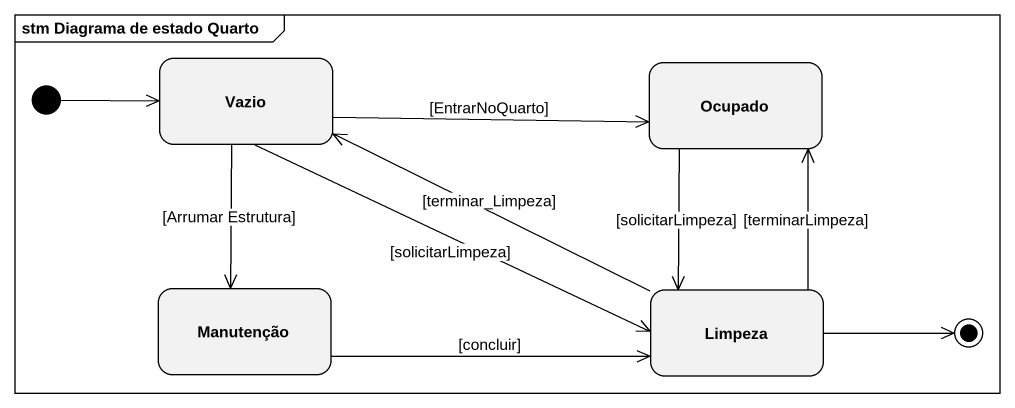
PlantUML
@startuml
mainframe stm Diagrama de estado Quarto
hide empty description
state Vazio
state Ocupado
state Manutenção
state Limpeza
[*] -right-> Vazio
Vazio -right-> Ocupado : [EntrarNoQuarto]
Vazio --> Manutenção : [Arrumar Estrutura]
Vazio -right-> Limpeza : [solicitarLimpeza]
Ocupado --> Limpeza : [solicitarLimpeza]
Manutenção -right-> Limpeza : [concluir]
Limpeza -left-> Vazio : [terminar_Limpeza]
Limpeza -up-> Ocupado : [terminarLimpeza]
Limpeza -right-> [*]
@enduml
